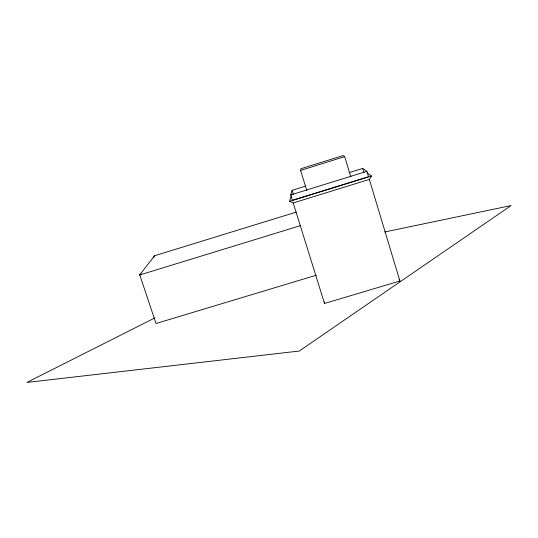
<?xml version="1.0" encoding="UTF-8"?>
<svg xmlns="http://www.w3.org/2000/svg" width="538" height="538" viewBox="0 0 538 538"><rect width="100%" height="100%" fill="white"/><g stroke="black" fill="none" stroke-linecap="round" stroke-linejoin="round"><path stroke-width="0.81" d="M306.781 190.425L300.587 170.405L300.991 168.717L343.157 155.563L344.703 156.645L350.85 176.915M367.172 172.954L371.496 176.027L369.344 179.436L293.21 202.96L289.592 201.353L291.179 195.852M349.034 172.658L362.666 168.428L366.903 171.326L368.53 176.733L292.376 200.277L290.708 194.931L292.1 190.317L305.732 186.087M153.384 257.877L154.601 255.738L296.216 212.127M300.15 225.731L139.645 274.999L154.601 255.738M139.645 274.999L141.037 273.829M155.011 317.83L26.9 382.437L299.269 351.045L511.1 205.556L384.811 231.965M300.587 170.405L344.703 156.645M290.708 194.931L366.903 171.326M289.592 201.353L371.496 176.027M316.337 275.214L156.007 323.513L139.779 274.884M293.21 202.96L324.515 303.479L399.902 280.997L369.344 179.436M399.075 279.639L399.902 280.997M292.1 190.317L293.425 194.561M362.666 168.428L363.957 172.718M324.367 301.825L324.515 303.479"/></g></svg>
